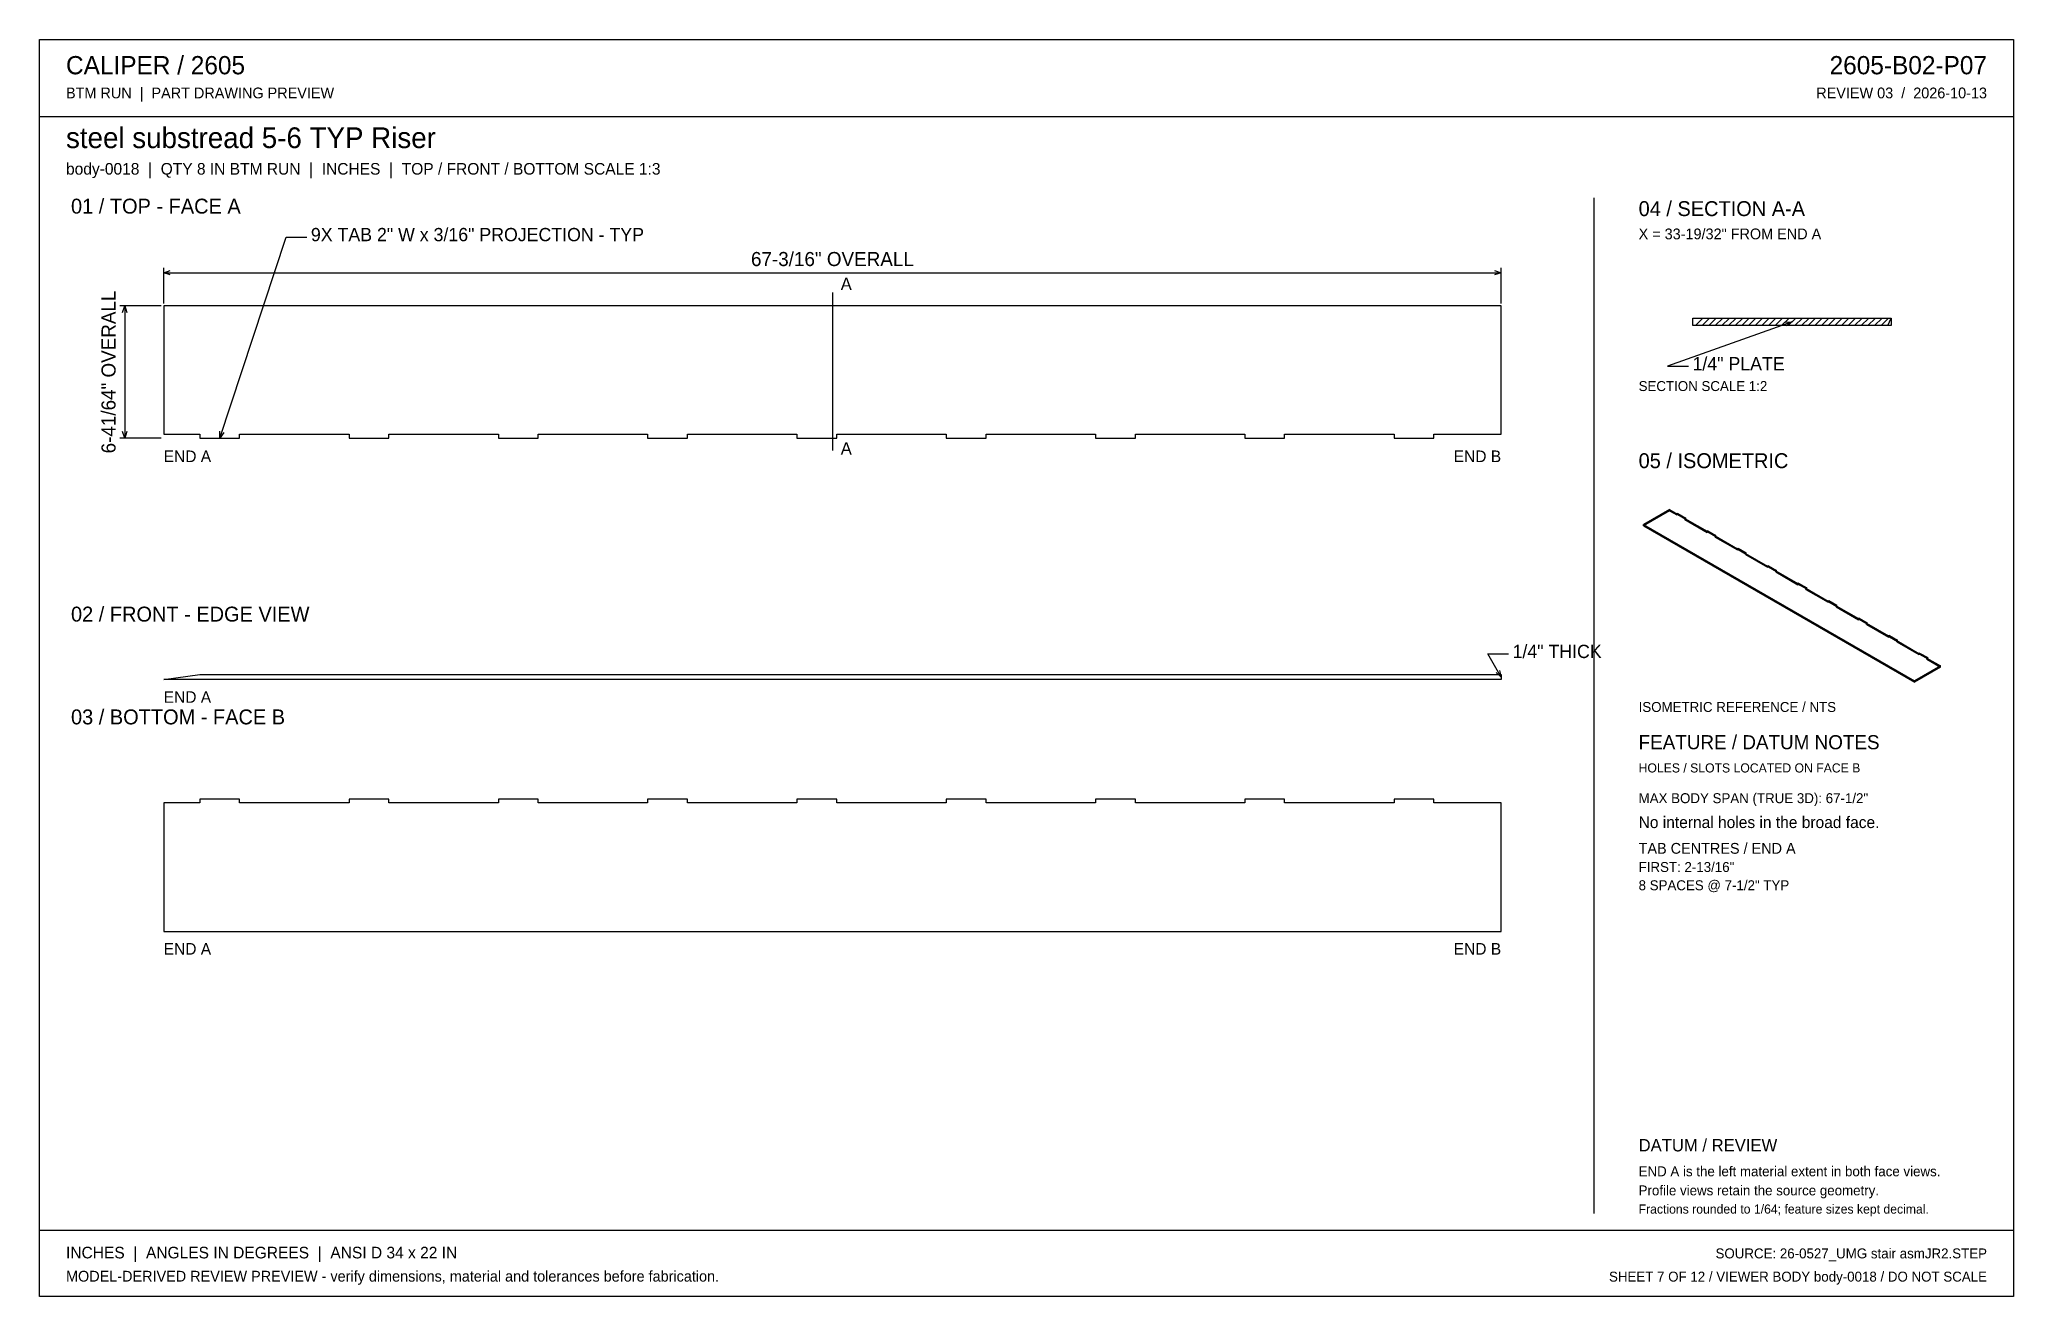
# Model space of a CAD drawing. Header units: inches. Extents: x 1.4 to 100.6, y 1.4 to 64.6.
import ezdxf
from ezdxf.enums import TextEntityAlignment as Align

# ---------------------------------------------------------------- set-up
doc = ezdxf.new("R2010")
doc.units = ezdxf.units.IN
doc.header["$MEASUREMENT"] = 0

msp = doc.modelspace()

# ---------------------------------------------------------------- linework, layer by layer
at = {"layer": 'ANNOTATION'}
for p, q in [((10.469, 44.554), (13.802, 54.654)), ((13.802, 54.654), (14.844, 54.654)), ((7.656, 51.321), (7.656, 53.113)), ((7.656, 52.863), (7.99, 52.967)), ((7.656, 52.863), (74.844, 52.863)), ((7.99, 52.758), (7.656, 52.863)), ((74.51, 52.967), (74.844, 52.863)), ((74.844, 52.863), (74.51, 52.758)), ((74.844, 51.321), (74.844, 53.113)), ((41.25, 51.863), (41.25, 43.929)), ((7.531, 51.196), (5.448, 51.196)), ((5.594, 50.863), (5.698, 51.196)), ((5.698, 51.196), (5.698, 44.554)), ((5.698, 51.196), (5.802, 50.863)), ((89.458, 50.396), (83.208, 48.167)), ((89.109, 50.382), (89.458, 50.396)), ((89.458, 50.396), (89.179, 50.186)), ((83.208, 48.167), (84.25, 48.167)), ((5.698, 44.554), (5.594, 44.887)), ((5.802, 44.887), (5.698, 44.554)), ((10.469, 44.554), (10.474, 44.903)), ((10.672, 44.838), (10.469, 44.554)), ((7.531, 44.554), (5.448, 44.554)), ((74.844, 32.542), (74.167, 33.708)), ((74.167, 33.708), (75.208, 33.708)), ((74.844, 32.542), (74.586, 32.778)), ((74.767, 32.882), (74.844, 32.542))]:
    msp.add_line(p, q, dxfattribs=at)
at = {"layer": 'OUTLINE'}
for p, q in [((1.417, 64.583), (100.583, 64.583)), ((1.417, 1.417), (1.417, 64.583)), ((100.583, 64.583), (100.583, 1.417)), ((1.417, 60.708), (100.583, 60.708)), ((79.5, 56.625), (79.5, 5.583)), ((74.844, 51.196), (7.656, 51.196)), ((7.656, 51.196), (7.656, 44.742)), ((74.844, 44.742), (74.844, 51.196)), ((84.477, 50.583), (94.44, 50.583)), ((84.477, 50.208), (84.477, 50.583)), ((84.602, 50.208), (84.977, 50.583)), ((84.935, 50.208), (85.31, 50.583)), ((85.269, 50.208), (85.644, 50.583)), ((85.602, 50.208), (85.977, 50.583)), ((85.935, 50.208), (86.31, 50.583)), ((86.269, 50.208), (86.644, 50.583)), ((86.602, 50.208), (86.977, 50.583)), ((86.935, 50.208), (87.31, 50.583)), ((87.269, 50.208), (87.644, 50.583)), ((87.602, 50.208), (87.977, 50.583)), ((87.935, 50.208), (88.31, 50.583)), ((88.269, 50.208), (88.644, 50.583)), ((88.602, 50.208), (88.977, 50.583)), ((88.935, 50.208), (89.31, 50.583)), ((89.269, 50.208), (89.644, 50.583)), ((89.602, 50.208), (89.977, 50.583)), ((89.935, 50.208), (90.31, 50.583)), ((90.269, 50.208), (90.644, 50.583)), ((90.602, 50.208), (90.977, 50.583)), ((90.935, 50.208), (91.31, 50.583)), ((91.269, 50.208), (91.644, 50.583)), ((91.602, 50.208), (91.977, 50.583)), ((91.935, 50.208), (92.31, 50.583)), ((92.269, 50.208), (92.644, 50.583)), ((92.602, 50.208), (92.977, 50.583)), ((92.935, 50.208), (93.31, 50.583)), ((93.269, 50.208), (93.644, 50.583)), ((93.602, 50.208), (93.977, 50.583)), ((93.935, 50.208), (94.31, 50.583)), ((94.269, 50.208), (94.44, 50.583)), ((94.44, 50.583), (94.44, 50.208)), ((94.44, 50.208), (84.477, 50.208)), ((7.656, 44.742), (9.469, 44.742)), ((9.469, 44.742), (9.469, 44.554)), ((11.469, 44.554), (11.469, 44.742)), ((11.469, 44.742), (16.969, 44.742)), ((16.969, 44.742), (16.969, 44.554)), ((18.969, 44.554), (18.969, 44.742)), ((18.969, 44.742), (24.469, 44.742)), ((24.469, 44.742), (24.469, 44.554)), ((26.469, 44.554), (26.469, 44.742)), ((26.469, 44.742), (31.969, 44.742)), ((31.969, 44.742), (31.969, 44.554)), ((33.969, 44.554), (33.969, 44.742)), ((33.969, 44.742), (39.469, 44.742)), ((39.469, 44.742), (39.469, 44.554)), ((41.469, 44.554), (41.469, 44.742)), ((41.469, 44.742), (46.969, 44.742)), ((46.969, 44.742), (46.969, 44.554)), ((48.969, 44.554), (48.969, 44.742)), ((48.969, 44.742), (54.469, 44.742)), ((54.469, 44.742), (54.469, 44.554)), ((56.469, 44.554), (56.469, 44.742)), ((56.469, 44.742), (61.969, 44.742)), ((61.969, 44.742), (61.969, 44.554)), ((63.969, 44.554), (63.969, 44.742)), ((63.969, 44.742), (69.469, 44.742)), ((69.469, 44.742), (69.469, 44.554)), ((71.469, 44.554), (71.469, 44.742)), ((71.469, 44.742), (74.844, 44.742)), ((9.469, 44.554), (11.469, 44.554)), ((16.969, 44.554), (18.969, 44.554)), ((24.469, 44.554), (26.469, 44.554)), ((31.969, 44.554), (33.969, 44.554)), ((39.469, 44.554), (41.469, 44.554)), ((46.969, 44.554), (48.969, 44.554)), ((54.469, 44.554), (56.469, 44.554)), ((61.969, 44.554), (63.969, 44.554)), ((69.469, 44.554), (71.469, 44.554)), ((83.307, 40.96), (82, 40.206)), ((83.307, 40.902), (82, 40.147)), ((83.307, 40.96), (83.674, 40.748)), ((83.307, 40.902), (83.307, 40.96)), ((83.307, 40.902), (83.674, 40.69)), ((83.712, 40.77), (83.674, 40.748)), ((83.674, 40.69), (83.674, 40.748)), ((83.712, 40.712), (83.674, 40.69)), ((83.712, 40.712), (83.712, 40.77)), ((83.712, 40.77), (84.118, 40.536)), ((83.712, 40.712), (84.118, 40.478)), ((82, 40.206), (95.609, 32.348)), ((82, 40.147), (82, 40.206)), ((82, 40.147), (95.609, 32.29)), ((84.118, 40.536), (84.08, 40.515)), ((84.08, 40.515), (85.194, 39.871)), ((84.08, 40.456), (84.08, 40.515)), ((84.118, 40.478), (84.08, 40.456)), ((84.08, 40.456), (85.194, 39.813)), ((84.118, 40.478), (84.118, 40.536)), ((85.232, 39.893), (85.194, 39.871)), ((85.194, 39.813), (85.194, 39.871)), ((85.232, 39.835), (85.194, 39.813)), ((85.232, 39.893), (85.637, 39.659)), ((85.232, 39.835), (85.232, 39.893)), ((85.232, 39.835), (85.637, 39.601)), ((85.637, 39.659), (85.599, 39.637)), ((85.599, 39.579), (85.599, 39.637)), ((85.599, 39.637), (86.713, 38.994)), ((85.637, 39.601), (85.599, 39.579)), ((85.599, 39.579), (86.713, 38.936)), ((85.637, 39.601), (85.637, 39.659)), ((86.751, 39.016), (86.713, 38.994)), ((86.713, 38.936), (86.713, 38.994)), ((86.751, 38.958), (86.713, 38.936)), ((86.751, 38.958), (86.751, 39.016)), ((86.751, 39.016), (87.156, 38.782)), ((86.751, 38.958), (87.156, 38.724)), ((87.156, 38.782), (87.118, 38.76)), ((87.118, 38.76), (88.232, 38.117)), ((87.118, 38.702), (87.118, 38.76)), ((87.156, 38.724), (87.118, 38.702)), ((87.118, 38.702), (88.232, 38.059)), ((87.156, 38.724), (87.156, 38.782)), ((88.27, 38.139), (88.232, 38.117)), ((88.232, 38.059), (88.232, 38.117)), ((88.27, 38.081), (88.232, 38.059)), ((88.27, 38.139), (88.675, 37.905)), ((88.27, 38.081), (88.27, 38.139)), ((88.27, 38.081), (88.675, 37.847)), ((88.675, 37.905), (88.637, 37.883)), ((88.637, 37.825), (88.637, 37.883)), ((88.637, 37.883), (89.751, 37.24)), ((88.675, 37.847), (88.637, 37.825)), ((88.637, 37.825), (89.751, 37.181)), ((88.675, 37.847), (88.675, 37.905)), ((89.789, 37.262), (89.751, 37.24)), ((89.751, 37.181), (89.751, 37.24)), ((89.789, 37.203), (89.751, 37.181)), ((89.789, 37.262), (90.194, 37.028)), ((89.789, 37.203), (89.789, 37.262)), ((89.789, 37.203), (90.194, 36.97)), ((90.194, 37.028), (90.156, 37.006)), ((90.156, 36.948), (90.156, 37.006)), ((90.156, 37.006), (91.27, 36.363)), ((90.194, 36.97), (90.156, 36.948)), ((90.156, 36.948), (91.27, 36.304)), ((90.194, 36.97), (90.194, 37.028)), ((91.308, 36.385), (91.27, 36.363)), ((91.27, 36.304), (91.27, 36.363)), ((91.308, 36.326), (91.27, 36.304)), ((91.308, 36.385), (91.713, 36.151)), ((91.308, 36.326), (91.308, 36.385)), ((91.308, 36.326), (91.713, 36.092)), ((91.713, 36.151), (91.676, 36.129)), ((91.676, 36.07), (91.676, 36.129)), ((91.676, 36.129), (92.79, 35.486)), ((91.713, 36.092), (91.676, 36.07)), ((91.676, 36.07), (92.79, 35.427)), ((91.713, 36.092), (91.713, 36.151)), ((92.828, 35.508), (92.79, 35.486)), ((92.79, 35.427), (92.79, 35.486)), ((92.828, 35.449), (92.79, 35.427)), ((92.828, 35.508), (93.233, 35.274)), ((92.828, 35.449), (92.828, 35.508)), ((92.828, 35.449), (93.233, 35.215)), ((93.233, 35.274), (93.195, 35.252)), ((93.195, 35.193), (93.195, 35.252)), ((93.195, 35.252), (94.309, 34.609)), ((93.233, 35.215), (93.195, 35.193)), ((93.195, 35.193), (94.309, 34.55)), ((93.233, 35.215), (93.233, 35.274)), ((94.347, 34.631), (94.309, 34.609)), ((94.309, 34.55), (94.309, 34.609)), ((94.347, 34.572), (94.309, 34.55)), ((94.347, 34.572), (94.347, 34.631)), ((94.347, 34.631), (94.752, 34.397)), ((94.347, 34.572), (94.752, 34.338)), ((94.752, 34.397), (94.714, 34.375)), ((94.714, 34.375), (95.828, 33.731)), ((94.714, 34.316), (94.714, 34.375)), ((94.752, 34.338), (94.714, 34.316)), ((94.714, 34.316), (95.828, 33.673)), ((94.752, 34.338), (94.752, 34.397)), ((95.866, 33.753), (95.828, 33.731)), ((95.828, 33.673), (95.828, 33.731)), ((95.866, 33.753), (96.271, 33.52)), ((95.866, 33.695), (95.866, 33.753)), ((96.917, 33.103), (95.609, 32.348)), ((96.917, 33.044), (95.609, 32.29)), ((95.866, 33.695), (95.828, 33.673)), ((95.866, 33.695), (96.271, 33.461)), ((96.271, 33.52), (96.233, 33.498)), ((96.233, 33.498), (96.917, 33.103)), ((96.233, 33.439), (96.233, 33.498)), ((96.271, 33.461), (96.233, 33.439)), ((96.233, 33.439), (96.917, 33.044)), ((96.271, 33.461), (96.271, 33.52)), ((96.917, 33.044), (96.917, 33.103)), ((7.656, 32.417), (9.469, 32.667)), ((74.844, 32.417), (7.656, 32.417)), ((9.469, 32.667), (74.844, 32.667)), ((74.844, 32.667), (74.844, 32.417)), ((95.609, 32.29), (95.609, 32.348)), ((9.469, 26.217), (7.656, 26.217)), ((7.656, 26.217), (7.656, 19.762)), ((11.469, 26.404), (9.469, 26.404)), ((9.469, 26.404), (9.469, 26.217)), ((11.469, 26.217), (11.469, 26.404)), ((16.969, 26.217), (11.469, 26.217)), ((18.969, 26.404), (16.969, 26.404)), ((16.969, 26.404), (16.969, 26.217)), ((18.969, 26.217), (18.969, 26.404)), ((24.469, 26.217), (18.969, 26.217)), ((26.469, 26.404), (24.469, 26.404)), ((24.469, 26.404), (24.469, 26.217)), ((26.469, 26.217), (26.469, 26.404)), ((31.969, 26.217), (26.469, 26.217)), ((33.969, 26.404), (31.969, 26.404)), ((31.969, 26.404), (31.969, 26.217)), ((33.969, 26.217), (33.969, 26.404)), ((39.469, 26.217), (33.969, 26.217)), ((41.469, 26.404), (39.469, 26.404)), ((39.469, 26.404), (39.469, 26.217)), ((41.469, 26.217), (41.469, 26.404)), ((46.969, 26.217), (41.469, 26.217)), ((48.969, 26.404), (46.969, 26.404)), ((46.969, 26.404), (46.969, 26.217)), ((48.969, 26.217), (48.969, 26.404)), ((54.469, 26.217), (48.969, 26.217)), ((56.469, 26.404), (54.469, 26.404)), ((54.469, 26.404), (54.469, 26.217)), ((56.469, 26.217), (56.469, 26.404)), ((61.969, 26.217), (56.469, 26.217)), ((63.969, 26.404), (61.969, 26.404)), ((61.969, 26.404), (61.969, 26.217)), ((63.969, 26.217), (63.969, 26.404)), ((69.469, 26.217), (63.969, 26.217)), ((71.469, 26.404), (69.469, 26.404)), ((69.469, 26.404), (69.469, 26.217)), ((71.469, 26.217), (71.469, 26.404)), ((74.844, 26.217), (71.469, 26.217)), ((74.844, 19.762), (74.844, 26.217)), ((7.656, 19.762), (74.844, 19.762)), ((1.417, 4.75), (100.583, 4.75)), ((100.583, 1.417), (1.417, 1.417))]:
    msp.add_line(p, q, dxfattribs=at)

# ---------------------------------------------------------------- texts
at = {"layer": 'ANNOTATION'}
for s, height, p in [('CALIPER / 2605', 0.91667, (2.75, 62.833)), ('BTM RUN  |  PART DRAWING PREVIEW', 0.54167, (2.75, 61.625)), ('steel substread 5-6 TYP Riser', 1.04167, (2.75, 59.125)), ('body-0018  |  QTY 8 IN BTM RUN  |  INCHES  |  TOP / FRONT / BOTTOM SCALE 1:3', 0.58333, (2.75, 57.792)), ('01 / TOP - FACE A', 0.75, (3, 55.833)), ('04 / SECTION A-A', 0.75, (81.75, 55.708)), ('9X TAB 2" W x 3/16" PROJECTION - TYP', 0.66667, (15.052, 54.446)), ('X = 33-19/32" FROM END A', 0.54167, (81.75, 54.542)), ('A', 0.625, (41.667, 51.988)), ('1/4" PLATE', 0.6667, (84.458, 47.958)), ('SECTION SCALE 1:2', 0.5, (81.75, 46.917)), ('END A', 0.5833, (7.656, 43.346)), ('A', 0.625, (41.667, 43.721)), ('05 / ISOMETRIC', 0.75, (81.75, 43.042)), ('02 / FRONT - EDGE VIEW', 0.75, (3, 35.333)), ('1/4" THICK', 0.6667, (75.417, 33.5)), ('END A', 0.5833, (7.656, 31.25)), ('03 / BOTTOM - FACE B', 0.75, (3, 30.167)), ('ISOMETRIC REFERENCE / NTS', 0.5, (81.75, 30.792)), ('FEATURE / DATUM NOTES', 0.70833, (81.75, 28.917)), ('HOLES / SLOTS LOCATED ON FACE B', 0.45833, (81.75, 27.75)), ('MAX BODY SPAN (TRUE 3D): 67-1/2"', 0.5, (81.75, 26.208)), ('No internal holes in the broad face.', 0.58333, (81.75, 24.958)), ('TAB CENTRES / END A', 0.54167, (81.75, 23.667)), ('FIRST: 2-13/16"', 0.5, (81.75, 22.75)), ('8 SPACES @ 7-1/2" TYP', 0.5, (81.75, 21.833)), ('END A', 0.5833, (7.656, 18.596)), ('DATUM / REVIEW', 0.625, (81.75, 8.708)), ('END A is the left material extent in both face views.', 0.5, (81.75, 7.458)), ('Profile views retain the source geometry.', 0.5, (81.75, 6.5)), ('Fractions rounded to 1/64; feature sizes kept decimal.', 0.45833, (81.75, 5.583)), ('INCHES  |  ANGLES IN DEGREES  |  ANSI D 34 x 22 IN', 0.58333, (2.75, 3.333)), ('MODEL-DERIVED REVIEW PREVIEW - verify dimensions, material and tolerances before fabrication.', 0.54167, (2.75, 2.167))]:
    msp.add_text(s, height=height, dxfattribs=at).set_placement(p)
for s, height, p in [('2605-B02-P07', 0.91667, (99.25, 62.833)), ('REVIEW 03  /  2026-10-13', 0.54167, (99.25, 61.625)), ('END B', 0.5833, (74.844, 43.346)), ('END B', 0.5833, (74.844, 18.596)), ('SOURCE: 26-0527_UMG stair asmJR2.STEP', 0.5, (99.25, 3.333)), ('SHEET 7 OF 12 / VIEWER BODY body-0018 / DO NOT SCALE', 0.5, (99.25, 2.167))]:
    msp.add_text(s, height=height, dxfattribs=at).set_placement(p, align=Align.RIGHT)
msp.add_text('67-3/16" OVERALL', height=0.70833, dxfattribs=at).set_placement((41.25, 53.196), align=Align.CENTER)
msp.add_text('6-41/64" OVERALL', height=0.70833, rotation=90, dxfattribs=at).set_placement((5.24, 47.875), align=Align.CENTER)

doc.saveas('drawing.dxf')
